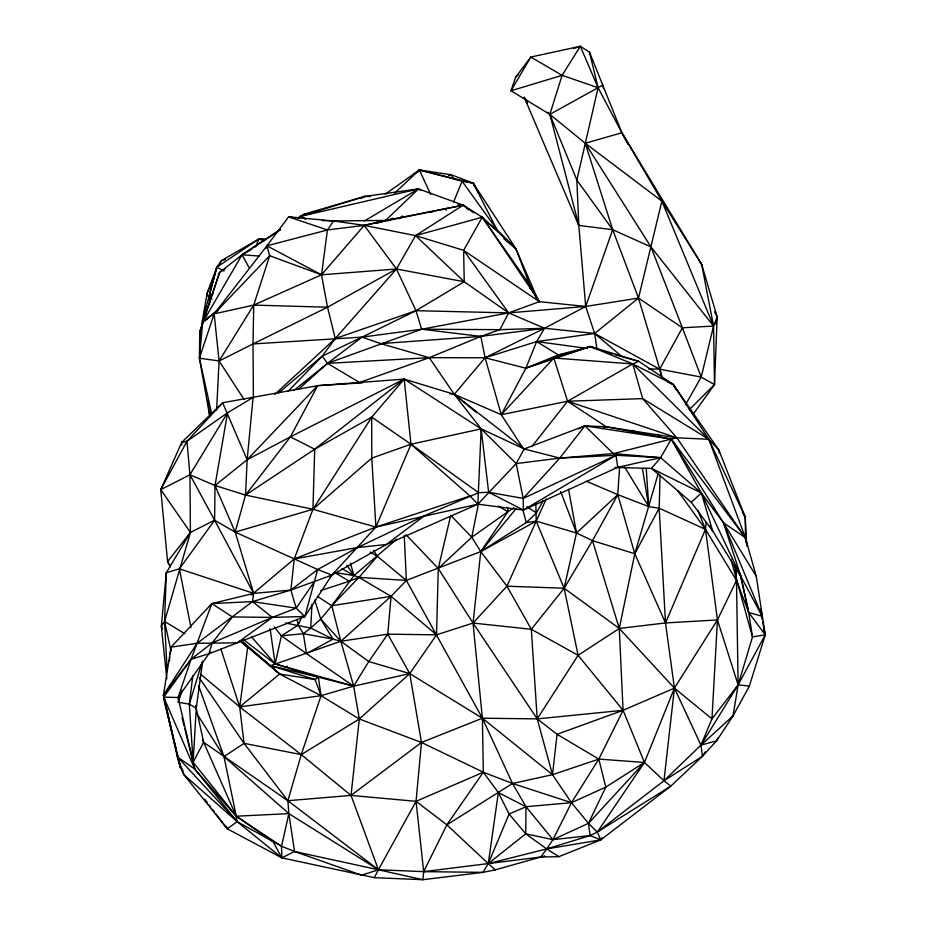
<?xml version="1.0" encoding="UTF-8"?>
<svg xmlns="http://www.w3.org/2000/svg" width="926" height="926" viewBox="0 0 926 926"><rect width="100%" height="100%" fill="white"/><g stroke="black" fill="none" stroke-linecap="round" stroke-linejoin="round"><path stroke-width="1.39" d="M181.704 445.209L181.716 442.339L222.634 402.764L317.676 385.656L404.176 379.104L454.284 394.314L501.279 414.686L524.104 449.805M746.553 542.624L745.222 517.09L718.946 450.198L708.807 439.26L676.837 437.813L606.264 426.782L584.896 425.867L524.197 448.96L516.199 463.59L477.839 504.195L386.35 544.511L331.925 575.058L290.868 590.082L253.643 593.369L211.834 603.578L171.044 647.135L163.427 695.125L177.375 756.866L180.269 766.983L184.066 774.877L227.24 828.805L281.851 857.858L374.289 877.663L422.881 879.7L482.932 872.361L488.268 863.611L525.748 833.794L526.003 806.708L512.495 783.477L482.388 718.206L406.364 580.428L377.391 556.306L370.145 552.035M280.601 229.301L242.045 254.8L219.566 272.429L199.738 331.948L199.426 358.188L209.716 415.959L210.144 411.653M253.423 398.307L252.995 343.94L253.747 305.094L269.651 255.715L266.931 245.818L288.599 216.869L333.673 220.955L364.196 225.365L415.543 235.632L463.625 250.321L539.337 301.668L585.695 306.46L638.5 298.079L682.393 327.792L701.213 377.09L714.513 384.579L693.4 413.864M294.537 851.503L288.854 813.618L287.87 800.712L301.274 754.621L359.311 718.993L409.755 673.607L436.528 634.831L438.276 568.471L450.742 515.307L471.739 537.23L480.779 551.572L506.927 586.193L531.316 629.286L537.219 718.889L552.498 774.692L571.481 802.692L588.461 823.341L597.282 832.08L600.8 839.87L558.899 856.677L540.819 857.013L423.691 871.644L378.421 869.757L294.537 851.503L281.527 846.225L237.16 821.64L184.066 774.877L177.375 756.866L194.784 769.101L236.246 816.211L273.054 841.722L281.851 857.858L294.537 851.503L361.591 875.197L378.421 869.757L422.881 879.7L423.691 871.644L416.052 801.337L421.48 742.467L409.755 673.607L387.751 634.171L391.073 596.344L406.364 580.428L480.779 551.572L536.2 521.141L546.166 499.079M202.528 739.666L203.651 742.293L287.87 800.712L351.023 795.411L416.052 801.337L446.864 824.846L488.268 863.611L546.722 848.922L590.128 835.576L597.282 832.08L663.965 780.745L674.429 688.122L665.493 622.943L659.185 508.224L660.064 475.015M182.873 770.42L180.269 766.983L164.585 702.684L163.427 695.125L197.122 643.292L252.497 601.587L253.643 593.369L214.612 520.215L215.017 485.513L247.149 459.747L290.382 436.864L404.176 379.104L410.982 444.225L375.91 527.056L331.925 575.058L304.874 616.485L296.193 608.162L290.868 590.082L294.236 558.945L312.942 509.277L314.701 449.214L404.176 379.104L481.161 428.877L524.197 448.96L559.767 458.104L616.022 455.279L660.632 457.664L701.376 493.002L723.472 522.796L756.229 576.203L765.246 634.819L749.365 686.085L733.01 715.972L716.62 740.823L702.452 756.253L670.829 786.116L600.8 839.87L546.722 848.922L540.819 857.013L495.225 869.896L482.932 872.361L423.691 871.644L446.864 824.846L483.337 772.226L482.388 718.206L473.036 623.059L480.779 551.572L507.911 511.742L513.826 507.691M241.42 640.746L270.647 665.655L340.849 641.255L387.751 634.171L436.528 634.831L473.036 623.059L506.927 586.193L536.2 521.141L535.841 503.131M714.513 384.579L717.175 316.958L701.7 264.466L621.89 132.765L598.092 87.727L580.313 46.3L530.806 57.053L515.655 77.194L510.967 90.783L549.859 114.373L585.244 143.241L661.882 201.127L701.7 264.466L713.552 326.056L714.513 384.579L689.257 409.697M251.363 595.082L294.236 558.945L375.91 527.056L477.839 504.195L481.161 428.877L454.284 394.314L429.247 357.679L380.76 343.615L362.031 337.122L252.995 343.94L219.092 360.978L199.426 358.188L202.678 322.422L242.045 254.8L280.52 229.706M176.959 753.012L180.269 766.983L180.385 764.147M216.626 409.929L219.092 360.978L214.149 313.868L266.931 245.818L327.422 229.961L364.196 225.365L463.208 205.167L482.284 217.205L515.898 248.747L538.839 301.749M274.246 626.925L281.388 635.838L303.334 633.697L310.719 628.071L311.969 604.377M197.03 713.946L223.976 756.577L288.854 813.618L281.527 846.225L281.851 857.858L237.16 821.64L194.784 769.101L193.117 762.214L196.254 708.309L202.667 661.071M619.61 466.588L617.792 494.646L634.796 553.748L665.493 622.943L717.453 619.934L736.494 580.417L735.591 566.237M730.197 718.75L733.01 715.972L738.126 684.904L717.453 619.934L705.485 529.359L706.144 522.31M215.932 813.919L227.24 828.805L237.16 821.64L236.246 816.211L203.651 742.293L196.254 708.309L189.321 704.154L178.243 702.244L178.868 696.526M164.585 702.684L164.909 699.836M169.389 661.384L169.875 657.113M170.21 654.254L171.044 647.135L197.122 643.292L237.322 642.829L304.874 616.485L317.664 569.525L357.552 547.521L424.478 515.713L478.615 492.701L488.65 492.285L523.178 498.396L616.022 455.279L617.735 467.329L523.445 510.064L477.839 504.195L470.003 495.977L410.982 444.225L371.696 417.151L314.701 449.214L245.54 495.086L235.181 532.103L253.643 593.369L179.424 568.83L166.31 572.743L161.332 626.37L166.854 678.77M281.527 846.225L236.246 816.211L193.117 762.214L189.321 704.154L192.793 675.714M288.021 391.374L322.179 356.174L335.27 338.522L327.526 307.212L321.519 274.802L327.422 229.961L333.673 220.955L385.563 220.434L463.208 205.167L473.661 212.725M374.289 877.663L378.421 869.757L287.87 800.712L244.047 743.346L239.695 706.897L247.647 647.424L241.2 641.695M586.089 303.612L585.695 306.46L594.642 333.476L597.12 349.762M495.225 869.896L488.268 863.611L498.35 792.598L483.337 772.226L421.48 742.467L359.311 718.993L321.033 695.704L279.664 674.035L240.066 640.896M715.763 324.019L717.175 316.958L714.536 311.842M705.566 751.623L702.452 756.253L663.965 780.745L700.97 745.141L711.967 718.865L717.453 619.934L674.429 688.122L644.461 762.468L597.282 832.08L670.829 786.116L663.965 780.745L644.461 762.468L598.798 759.088L557.07 734.295L537.219 718.889L473.036 623.059L438.276 568.471L471.739 537.23L478.464 503.848M558.899 856.677L546.722 848.922L552.949 839.65L588.461 823.341L644.461 762.468L623.082 710.311L619.262 628.465L634.796 553.748L658.305 473.302M301.598 617.48L298.149 625.143L281.388 635.838L275.149 663.942L318.37 677.149L353.663 686.154L409.755 673.607L482.388 718.206L552.498 774.692L598.798 759.088L623.082 710.311L674.429 688.122L711.967 718.865L738.126 684.904L765.246 634.819L762.654 622.156M446.864 824.846L512.495 783.477L552.498 774.692L557.07 734.295L623.082 710.311L578.102 655.307L564.142 588.23L576.493 533.017L568.564 489.264M573.553 48.534L580.313 46.3L589.48 52.122L598.092 87.727L576.852 180.084L578.808 225.4L585.695 306.46L544.546 328.267L485.085 357.772L454.284 394.314L449.978 393.781M589.48 52.122L621.89 132.765L661.882 201.127L638.5 298.079L662.24 377.403M685.518 404.685L701.213 377.09L713.552 326.056L717.175 316.958M189.321 704.154L202.042 662.333M314.041 582.141L296.193 608.162L252.497 601.587L211.834 603.578L191.069 659.277L163.705 697.128L194.784 769.101L178.07 697.498L208.894 653.768L212.239 642.852L232.357 616.936L272.337 617.399L304.874 616.485L300.614 617.179M661.812 377.507L659.636 369.173L682.393 327.792L713.552 326.056L650.943 246.895L612.699 229.706L578.808 225.4L549.859 114.373L562.094 75.353L580.313 46.3M701.213 377.09L659.636 369.173L594.642 333.476L544.546 328.267L508.64 312.895L464.227 281.736L396.467 269.003L321.519 274.802L269.651 255.715L214.149 313.868L199.426 358.188L211.51 413.193M200.41 337.643L199.738 331.948L219.566 272.429L225.493 268.528M178.243 702.244L182.26 690.194M318.37 677.149L315.106 679.557L279.664 674.035L270.647 665.655L318.37 677.149L321.033 695.704L301.274 754.621L351.023 795.411L378.421 869.757L416.052 801.337L483.337 772.226L512.495 783.477L571.481 802.692L605.789 787.112L644.461 762.468M265.936 248.527L266.931 245.818L321.519 274.802L364.196 225.365L385.563 220.434L418.506 188.892L463.208 205.167L468.695 209.704M453.555 202.018L462.132 181.23L473.267 183.198L515.898 248.747L531.524 289.618M717.719 738.161L716.62 740.823L700.97 745.141L674.429 688.122L619.262 628.465L564.142 588.23L536.2 521.141L526.315 522.542L480.779 551.572L516.349 508.362M488.268 863.611L509.115 814.035L526.003 806.708L571.481 802.692L598.798 759.088L605.789 787.112L588.461 823.341L590.128 835.576L600.8 839.87L602.583 837.625M698.077 510.677L705.485 529.359L665.493 622.943L619.262 628.465L578.102 655.307L537.219 718.889L482.388 718.206L421.48 742.467L351.023 795.411L359.311 718.993L353.663 686.154L340.849 641.255L331.786 605.731L317.363 596.356M255.541 246.918L258.967 238.977L266.156 239.406M212.83 280.196L207.135 293.241L201.926 323.035L216.823 267.186L221.36 260.634L258.967 238.977L266.132 239.521M220.226 263.239L221.36 260.634L225.412 259.407M170.268 566.643L167.583 561.573L160.754 489.646L181.716 442.339L184.401 441.413M571.481 802.692L552.949 839.65L525.748 833.794L509.115 814.035L498.35 792.598L526.003 806.708L552.949 839.65L590.128 835.576M193.117 762.214L203.651 742.293M210.491 606.102L211.834 603.578L232.357 616.936M162.582 628.939L161.332 626.37L164.585 621.439L190.42 532.438L160.754 489.646L189.946 474.76L215.017 485.513L245.54 495.086L290.382 436.864L317.676 385.656L362.436 382.855M702.452 756.253L700.97 745.141L738.126 684.904L752.479 636.903L748.706 612.491L736.494 580.417L705.485 529.359L659.185 508.224L634.796 553.748L592.501 540.657L576.493 533.017L536.2 521.141M160.754 489.646L186.959 441.274L222.634 402.764L247.149 459.747L245.54 495.086L312.942 509.277L375.91 527.056L470.003 495.977M473.036 623.059L531.316 629.286L564.142 588.23L592.501 540.657L617.792 494.646L648.779 506.615L659.185 508.224M522.715 509.393L526.315 522.542L536.455 512.9L543.273 500.549M200.664 336.103L199.738 331.948L201.127 329.482M206.683 319.609L208.072 317.143M294.236 390.182L327.491 363.351L362.031 337.122L415.982 310.685L464.227 281.736L463.625 250.321L482.284 217.205L529.325 284.375L539.337 301.668L508.64 312.895L421.654 329.228L362.031 337.122L322.179 356.174L278.599 392.913M274.779 394.43L335.27 338.522L396.467 269.003L415.543 235.632L463.208 205.167L457.699 203.87M298.485 389.279L327.491 363.351L421.654 329.228L499.89 329.668L544.546 328.267L536.675 341.567L525.864 368.212L501.279 414.686L567.569 401.247L642.667 398.608L708.807 439.26L745.222 517.09L745.615 540.599M315.187 387.01L317.676 385.656L247.149 459.747L253.099 397.428L227.564 412.776L186.959 441.274L189.946 474.76L214.612 520.215L235.181 532.103L312.942 509.277L371.696 417.151L404.176 379.104M417.881 172.259L419.374 169.967L451.298 174.759L473.267 183.198L478.754 193.279M387.751 634.171L368.768 661.546L353.663 686.154L321.033 695.704L239.695 706.897L200.595 674.232M396.641 539.291L353.987 575.567L331.786 605.731L320.732 619.077L310.719 628.071L285.602 623.036M531.825 446.633L567.569 401.247L632.759 363.93L638.743 361.325L673.248 384.429L718.946 450.198L719.178 453.034M312.942 509.277L371.777 458.104L410.982 444.225L481.161 428.877L488.65 492.285L523.445 510.064L523.178 498.396L559.767 458.104L584.896 425.867L671.257 439.086L676.837 437.813L745.407 537.717L756.229 576.203M615.153 354.774L638.743 361.325L590.487 346.509L553.841 358.026L501.279 414.686L485.085 357.772L480.837 336.393L421.654 329.228L415.982 310.685L396.467 269.003L364.196 225.365M515.655 77.194L518.572 74.311M330.362 576.423L334.552 572.465L349.31 581.239L358.964 577.373L406.364 580.428L404.257 535.483M394.43 193.314L419.374 169.967L473.267 183.198L496.88 229.544L515.898 248.747L503.825 238.758M614.899 467.456L651.499 468.406L691.282 502.262L701.376 493.002L671.257 439.086L606.264 426.782L567.569 401.247L553.841 358.026L525.864 368.212L485.085 357.772L429.247 357.679L327.491 363.351L322.179 356.174M399.233 218.733L402.324 215.92M700.97 745.141L733.01 715.972M217.923 309.562L202.678 322.422L218.443 310.129M378.421 869.757L288.854 813.618L236.246 816.211L223.976 756.577L244.047 743.346L301.274 754.621L239.695 706.897L279.664 674.035L241.57 641.197M173.463 737.964L163.427 695.125L191.069 659.277L208.894 653.768L211.14 651.962M485.085 357.772L536.675 341.567L594.642 333.476L638.5 298.079L612.699 229.706L585.244 143.241L621.89 132.765L627.863 144.282M412.568 175.315L419.374 169.967L462.132 181.23L496.88 229.544L493.037 227.692M329.714 576.771L331.925 575.058L317.664 569.525L235.181 532.103L215.017 485.513L227.564 412.776L189.946 474.76L190.42 532.438L166.31 572.743L164.585 621.439L167.166 671.5M317.664 569.525L290.868 590.082L252.497 601.587L272.337 617.399L296.193 608.162M424.478 515.713L386.35 544.511L357.552 547.521L294.236 558.945M298.948 218.223L304.561 214.033L364.728 196.439L418.506 188.892L420.624 190.443M385.262 194.159L419.374 169.967L430.706 194.46M471.739 537.23L507.911 511.742L507.564 507.471M297.466 218.142L304.561 214.033L310.233 213.918M375.539 223.224L377.935 221.65M298.542 217.957L304.561 214.033M364.346 220.99L418.506 188.892L299.874 216.557L305.626 219.034M523.445 510.064L616.022 455.279L613.359 453.59L584.896 425.867L578.403 428.923M249.534 268.424L242.045 254.8L251.895 249.129M361.094 198.477L364.728 196.439L370.423 196.532M547.903 112.243L549.859 114.373L602.942 85.018L603.243 87.866M252.995 343.94L327.526 307.212L396.467 269.003M409.755 673.607L368.768 661.546L340.849 641.255L333.001 639.137L306.483 653.629L281.388 635.838M387.774 220.77L392.89 218.085M213.026 293.924L209.183 295.822L209.612 304.411M321.519 274.802L253.747 305.094L214.149 313.868M208.894 653.768L237.322 642.829L272.337 617.399L212.239 642.852L191.069 659.277L178.07 697.498L163.705 697.128L176.287 750.222M284.733 667.206L287.419 666.234M335.27 338.522L415.982 310.685L508.64 312.895L585.695 306.46L612.699 229.706L576.852 180.084L549.859 114.373M603.555 427.685L606.264 426.782M320.72 590.568L349.31 581.239M376.072 223.421L385.563 220.434M364.728 196.439L299.874 216.557L305.175 218.744M562.094 75.353L510.967 90.783L530.806 57.053L562.094 75.353L598.092 87.727M448.566 175.489L451.298 174.759L453.427 178.533M540.819 857.013L544.893 855.937M481.161 428.877L516.199 463.59L559.767 458.104L613.359 453.59L671.257 439.086L745.407 537.717L747.201 546.132L745.407 537.717L708.807 439.26L673.248 384.429L632.759 363.93L590.487 346.509L558.32 354.913L525.864 368.212L590.487 346.509L594.909 348.674M617.735 467.329L660.632 457.664L671.257 439.086L723.472 522.796L762.179 616.253L748.706 612.491L740.013 573.553M181.716 442.339L186.959 441.274M763.568 629.298L765.246 634.819L752.479 636.903L730.996 559.489M565.242 353.998L558.32 354.913L536.675 341.567L587.281 348.431M544.546 328.267L480.837 336.393L380.76 343.615M537.219 718.889L623.082 710.311M648.536 368.884L659.636 369.173M327.526 307.212L253.747 305.094L219.092 360.978L244.151 399.569M506.927 586.193L564.142 588.23M322.225 220.55L333.673 220.955M242.045 254.8L259.349 256.062M553.841 358.026L632.759 363.93L708.807 439.26M613.359 453.59L660.632 457.664L651.499 468.406L701.376 493.002L740.974 576.643L762.179 616.253L760.686 609.239M302.026 616.218L304.874 616.485M749.365 686.085L738.126 684.904L736.494 580.417L735.024 566.064M429.421 211.799L432.257 212.158M335.941 572.685L353.987 575.567L358.964 577.373L391.073 596.344L436.528 634.831M295.498 217.992L288.599 216.869L327.422 229.961M297.269 619.656L298.149 625.143L303.334 633.697L333.001 639.137L320.732 619.077L314.713 600.025M605.442 352.077L612.375 353.998M270.647 665.655L315.106 679.557L321.033 695.704M567.569 401.247L676.837 437.813L642.667 398.608L632.759 363.93M264.361 240.945L258.967 238.977L216.823 267.186L207.135 293.241L207.725 296.065M443.843 208.906L446.413 210.005M667.935 382.172L673.248 384.429L675.899 389.51M586.413 481.254L617.792 494.646L576.493 533.017L560.658 491.648M310.719 628.071L333.001 639.137M632.076 430.312L635.919 432.257M290.382 436.864L314.701 449.214M224.15 271.04L216.823 267.186L209.183 295.822L212.042 298.959M531.316 629.286L578.102 655.307M342.007 568.645L353.987 575.567L350.375 563.17M498.257 506.094L507.911 511.742M327.491 363.351L359.566 382.496L429.247 357.679L480.837 336.393L499.89 329.668L508.64 312.895L463.625 250.321M184.818 633.731L164.585 621.439L170.997 651.001M526.894 506.707L536.455 512.9M745.407 537.717L723.472 522.796L740.974 576.643L748.706 612.491L765.246 634.819M410.982 444.225L478.615 492.701M525.748 833.794L546.722 848.922M485.27 221.14L496.88 229.544M243.156 639.403L275.149 663.942L353.663 686.154L306.483 653.629L303.334 633.697M524.197 448.96L454.284 394.314L476.496 412.51M594.642 333.476L621.878 356.556M464.227 281.736L415.543 235.632L482.284 217.205L539.337 301.668M406.074 534.719L438.276 568.471M177.375 756.866L237.16 821.64M320.732 619.077L340.849 641.255L391.073 596.344L331.786 605.731L358.964 577.373L377.391 556.306L373.606 550.519M251.652 637.042L275.149 663.942L270.103 628.696M699.929 262.266L701.7 264.466M657.83 434.225L659.567 436.528M204.623 799.034L207.239 802.472M208.975 804.763L210.711 807.055M212.459 809.336L214.195 811.627M691.282 502.262L712.626 530.899L740.974 576.643M677.867 490.861L705.485 529.359M346.799 565.126L353.987 575.567M199.24 677.716L244.047 743.346M585.244 143.241L650.943 246.895L682.393 327.792M624.483 466.808L648.779 506.615L646.209 468.313M742.374 512.217L745.222 517.09M170.407 566.619L167.583 561.573L190.42 532.438L214.612 520.215L179.424 568.83L190.953 627.596M709.848 525.922L712.626 530.899L701.376 493.002M530.274 288.599L529.325 284.375L536.548 298.23M525.123 98.179L527.496 103.423M199.738 331.948L200.884 334.517M226.106 826.166L227.24 828.805M524.116 97.033L578.808 225.4L576.007 217.216M661.882 201.127L713.552 326.056M198.72 685.981L223.976 756.577M220.932 649.138L239.695 706.897M592.501 540.657L619.262 628.465M473.267 183.198L474.077 185.941M529.325 284.375L530.39 288.565M182.04 717.569L184.124 725.949M184.818 728.739L194.784 769.101M174.111 740.731L180.269 766.983M195.629 705.531L196.254 708.309M761.508 616.531L762.086 619.344M516.199 463.59L523.178 498.396M642.436 468.637L648.779 506.615M207.852 400.287L209.716 415.959M375.91 527.056L371.777 458.104L371.696 417.151"/></g></svg>
